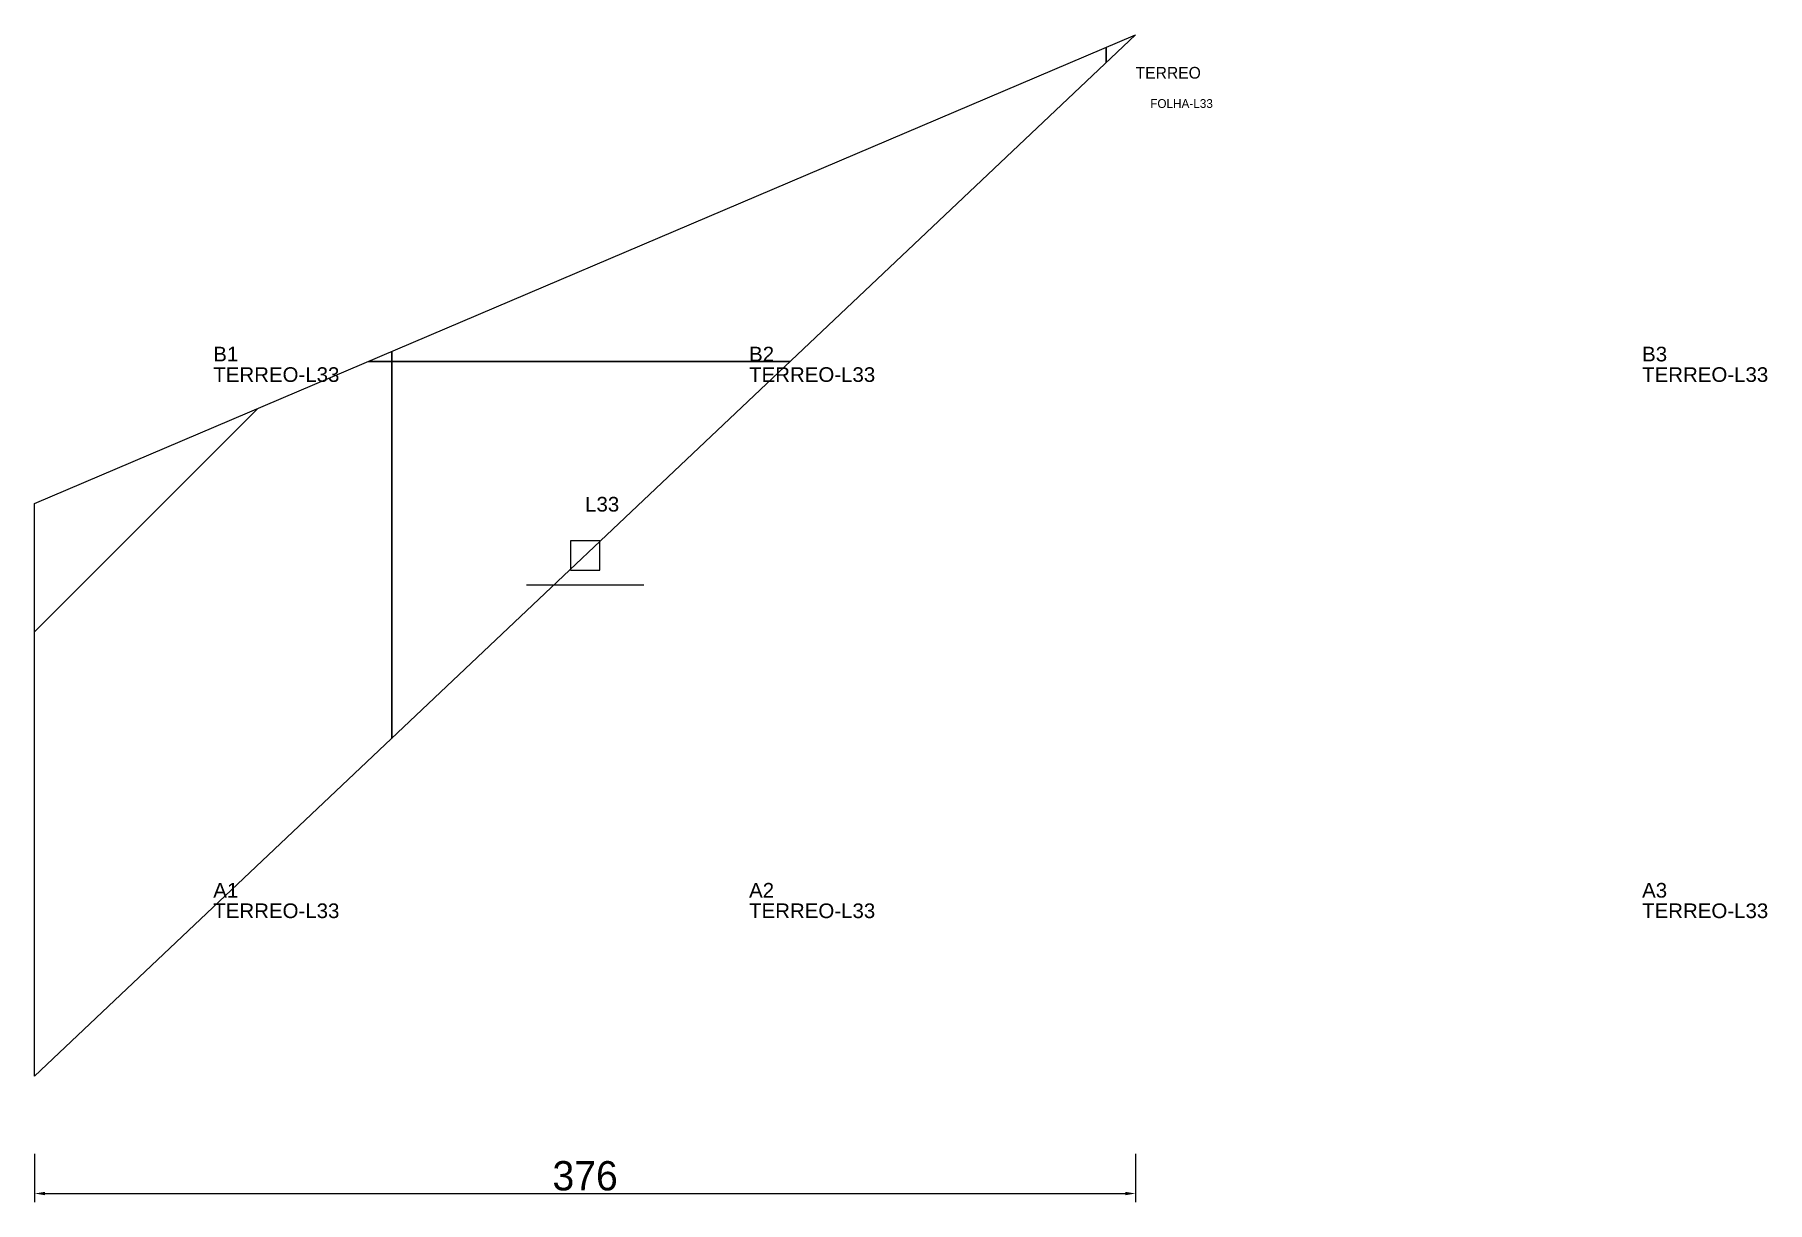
# Model space of a CAD drawing. Header units: metres. Extents: x 222 to 814, y -197 to 202.
import ezdxf

# ---------------------------------------------------------------- set-up
doc = ezdxf.new("R2010")
doc.units = ezdxf.units.M
for name, color, linetype in [('3', 3, 'CONTINUOUS'), ('AUX00', 7, 'CONTINUOUS'), ('COTA', 241, 'CONTINUOUS'), ('FOLHA', 255, 'CONTINUOUS'), ('Hachura', 251, 'CONTINUOUS'), ('NOMENCLATURA', 7, 'CONTINUOUS'), ('Nível', 160, 'CONTINUOUS'), ('Painéis', 200, 'CONTINUOUS'), ('Pilares', 5, 'CONTINUOUS'), ('SARR_2.2x7', 40, 'CONTINUOUS')]:
    doc.layers.add(name, color=color, linetype=linetype)
doc.styles.add('ARIAL', font='Arial.ttf')
doc.styles.add('STR_STANDARD', font='arial.ttf')
doc.dimstyles.new('EZ DXF', dxfattribs={"dimtxt": 10, "dimasz": 3.5, "dimexe": 3, "dimexo": 1.5, "dimgap": 1, "dimtad": 1, "dimdec": 1, "dimdsep": 46, "dimcen": 2.5, "dimazin": 3, "dimtfac": 1, "dimtmove": 0, "dimatfit": 3})

msp = doc.modelspace()

# ---------------------------------------------------------------- hatches: boundary and pattern name
at = {"layer": 'Hachura'}
h = msp.add_hatch(dxfattribs=at)
h.set_pattern_fill('ANSI31', scale=50)
h.paths.add_polyline_path([(598.2, 201.5), (222.2, -154), (222.2, 41.5)])
h = msp.add_hatch(dxfattribs=at)
h.set_pattern_fill('ANSI31', scale=50)
h.paths.add_polyline_path([(598.2, 201.5), (222.2, -154), (222.2, 41.5)])

# ---------------------------------------------------------------- linework, layer by layer
at = {"layer": '3'}
for points in [[(588.2, 192.05), (588.2, 197.24)], [(588.2, 192.05), (588.2, 197.24)], [(336.18, 90), (480.27, 90)], [(336.18, 90), (480.27, 90)], [(344.2, -38.65), (344.2, 93.41)], [(344.2, -38.65), (344.2, 93.41)]]:
    msp.add_lwpolyline(points, close=True, dxfattribs=at)
at = {"layer": 'Painéis', "color": 200}
for p, q in [((598.2, 201.5), (222.2, -154)), ((222.2, 41.5), (598.2, 201.5)), ((598.2, 201.5), (222.2, -154)), ((222.2, 41.5), (598.2, 201.5)), ((222.2, -154), (222.2, 41.5)), ((222.2, -154), (222.2, 41.5))]:
    msp.add_line(p, q, dxfattribs=at)
at = {"layer": 'Pilares'}
msp.add_lwpolyline([(405.2, 18.75), (415.2, 18.75), (415.2, 28.75), (405.2, 28.75)], close=True, dxfattribs=at)
msp.add_lwpolyline([(405.2, 18.75), (415.2, 18.75), (415.2, 28.75), (405.2, 28.75)], close=True, dxfattribs=at)
at = {"layer": 'SARR_2.2x7'}
msp.add_line((390.2, 13.75), (430.2, 13.75), dxfattribs=at)
msp.add_line((390.2, 13.75), (430.2, 13.75), dxfattribs=at)

# ---------------------------------------------------------------- texts
at = {"layer": '3', "style": 'STR_STANDARD'}
for s, p in [('B1', (283.2, 90)), ('B1', (283.2, 90)), ('B2', (466.2, 90)), ('B2', (466.2, 90)), ('B3', (771.2, 90)), ('B3', (771.2, 90)), ('A1', (283.2, -93)), ('A1', (283.2, -93)), ('A2', (466.2, -93)), ('A2', (466.2, -93)), ('A3', (771.2, -93)), ('A3', (771.2, -93))]:
    msp.add_text(s, height=5, dxfattribs=at).set_placement(p)
at = {"layer": 'AUX00', "style": 'STR_STANDARD'}
for p in [(283.2, 83), (283.2, 83), (466.2, 83), (466.2, 83), (771.2, 83), (771.2, 83), (283.2, -100), (283.2, -100), (466.2, -100), (466.2, -100), (771.2, -100), (771.2, -100)]:
    msp.add_text('TERREO-L33', height=5, dxfattribs=at).set_placement(p)
at = {"layer": 'FOLHA'}
msp.add_text('FOLHA-L33', height=3, dxfattribs=at).set_placement((603.2, 176.5))
msp.add_text('FOLHA-L33', height=3, dxfattribs=at).set_placement((603.2, 176.5))
at = {"layer": 'NOMENCLATURA', "insert": (410.2, 43.75), "char_height": 5, "attachment_point": 1, "style": 'ARIAL'}
msp.add_mtext('L33', dxfattribs=at)
msp.add_mtext('L33', dxfattribs=at)
at = {"layer": 'Nível'}
msp.add_text('TERREO', height=4, dxfattribs=at).set_placement((598.2, 186.5))
msp.add_text('TERREO', height=4, dxfattribs=at).set_placement((598.2, 186.5))

# ---------------------------------------------------------------- dimensions: what is measured, and where the dimension line sits
at = {"layer": 'COTA'}
msp.add_linear_dim(base=(222.2, -194), p1=(222.2, -179), p2=(598.2, -179), dimstyle='EZ DXF', dxfattribs=at).render()
msp.add_linear_dim(base=(222.2, -194), p1=(222.2, -179), p2=(598.2, -179), dimstyle='EZ DXF', dxfattribs=at).render()

doc.saveas('drawing.dxf')
